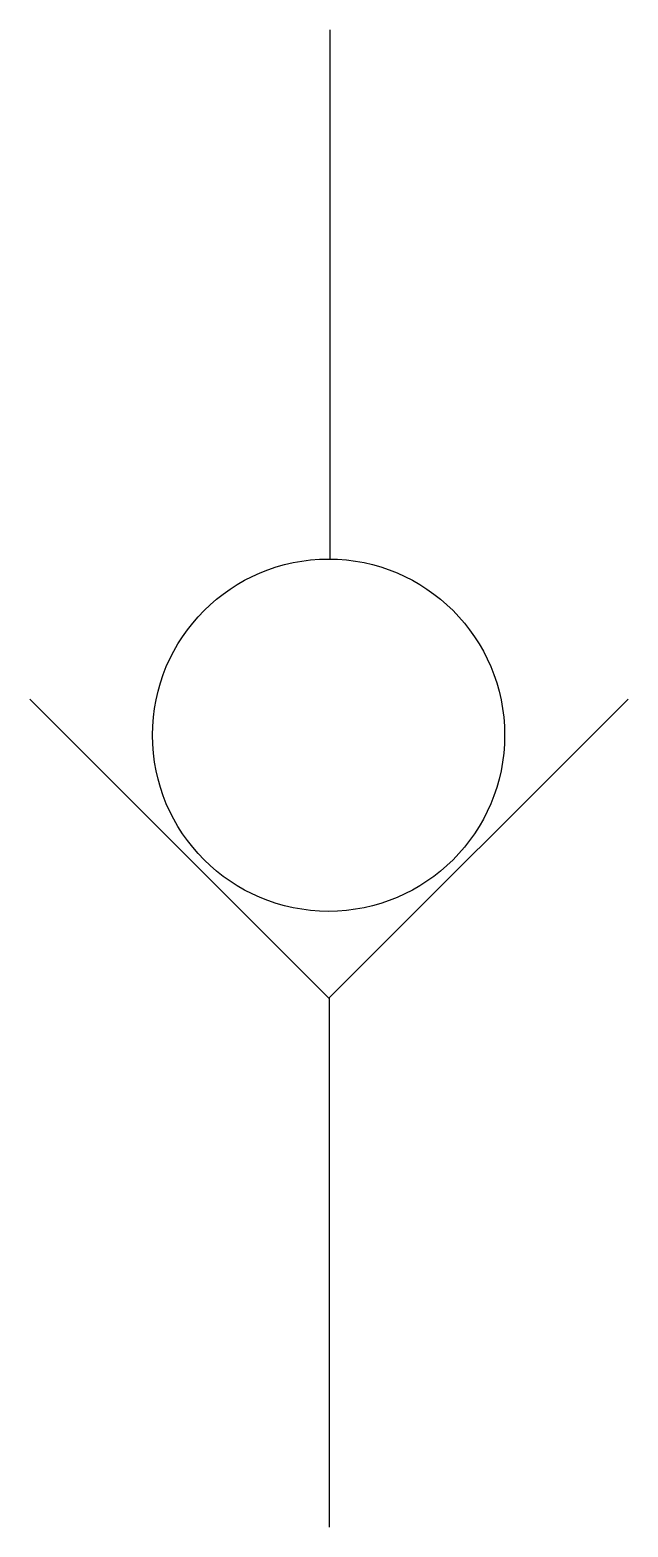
# Model space of a CAD drawing. Extents: x 589.1 to 594.7, y 297.3 to 311.5.
import ezdxf

# ---------------------------------------------------------------- set-up
doc = ezdxf.new("R2010")
doc.units = 0
doc.header["$LTSCALE"] = 5
doc.header["$MEASUREMENT"] = 0
doc.layers.add('11', color=1, linetype='CONTINUOUS')

msp = doc.modelspace()

# ---------------------------------------------------------------- linework, layer by layer
at = {"layer": '11'}
for p, q in [((591.92, 306.468), (591.92, 311.468)), ((589.079, 305.144), (591.907, 302.316)), ((591.907, 302.316), (594.736, 305.144)), ((591.908, 302.319), (591.908, 297.319))]:
    msp.add_line(p, q, dxfattribs=at)
msp.add_circle((591.903, 304.803), 1.665, dxfattribs=at)

doc.saveas('drawing.dxf')
